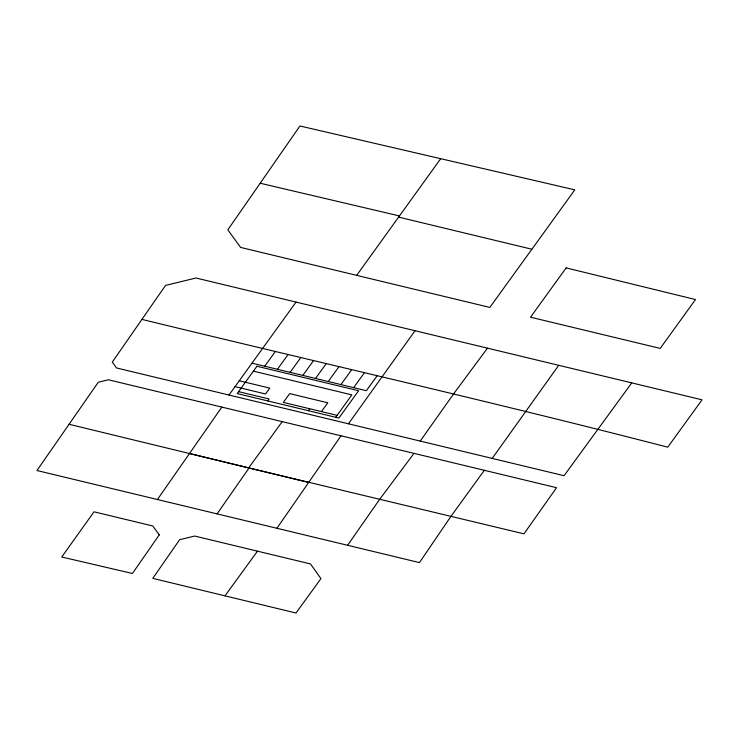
<?xml version="1.0" encoding="UTF-8"?>
<svg xmlns="http://www.w3.org/2000/svg" width="739" height="739" viewBox="0 0 739 739"><rect width="100%" height="100%" fill="white"/><g stroke="black" fill="none" stroke-linecap="round" stroke-linejoin="round"><path stroke-width="1.11" d="M276.885 528.293L341.021 435.788M141.925 319.405L112.291 362.092L116.54 367.957L564.051 475.713L631.771 382.885L702.05 399.817L667.742 447.178C493.098 402.007 317.188 362.101 141.925 319.405L165.564 285.393L196.011 278.012L631.771 382.885M217.081 513.901L249.043 467.981L523.951 533.844L556.541 487.694L108.439 379.781L98.278 382.239L36.95 470.521L157.425 499.518L221.866 407.097M157.425 499.518L347.598 545.29L379.412 499.675L413.988 453.367M420.214 441.091L453.894 393.499L487.463 348.18M415.041 330.73L348.457 423.798M492.211 458.42L558.684 365.334M356.669 275.361L440.703 158.691M335.728 417.295L351.866 394.875L253.412 371.144M228.988 395.023L296.043 302.094M264.71 366.221L275.314 351.552M277.421 369.278L288.016 354.609M267.712 400.907L269.107 398.986L238.595 391.642M290.122 372.345L300.727 357.676M302.824 375.403L313.428 360.734M315.535 378.46L326.13 363.791M328.236 381.527L338.841 366.849M308.375 410.699L309.761 408.778M321.428 411.586L327.793 402.792L289.67 393.61L283.314 402.413L337.113 415.364M340.947 384.585L351.542 369.916M353.648 387.642L364.253 372.973M376.955 376.031L366.35 390.709L252.008 363.163M531.895 249.237L489.837 307.424L240.6 247.417L227.824 229.838L299.942 125.981L574.803 189.849L531.895 249.237L398.607 217.118M282.224 421.618L248.692 467.907L189.507 453.524M484.35 470.29L450.707 516.69L419.475 562.601L347.598 545.29M224.979 595.846L296.006 613.019L320.929 578.628L310.491 563.922L194.69 536.052L179.66 539.692L152.788 578.36L224.979 595.846L257.495 551.174M260.183 183.235L399.466 215.945M239.288 380.77L269.781 388.114L265.541 393.979L235.048 386.636M69.078 424.278L308.662 482.475M159.255 534.879L132.429 573.482L61.753 557.003L93.992 511.813L152.788 525.974L159.255 534.879M256.95 366.248L237.21 393.564L338.878 418.052L358.618 390.737L256.95 366.248M566.157 267.897L530.528 317.197L660.195 348.402L695.51 299.554L566.157 267.897"/></g></svg>
